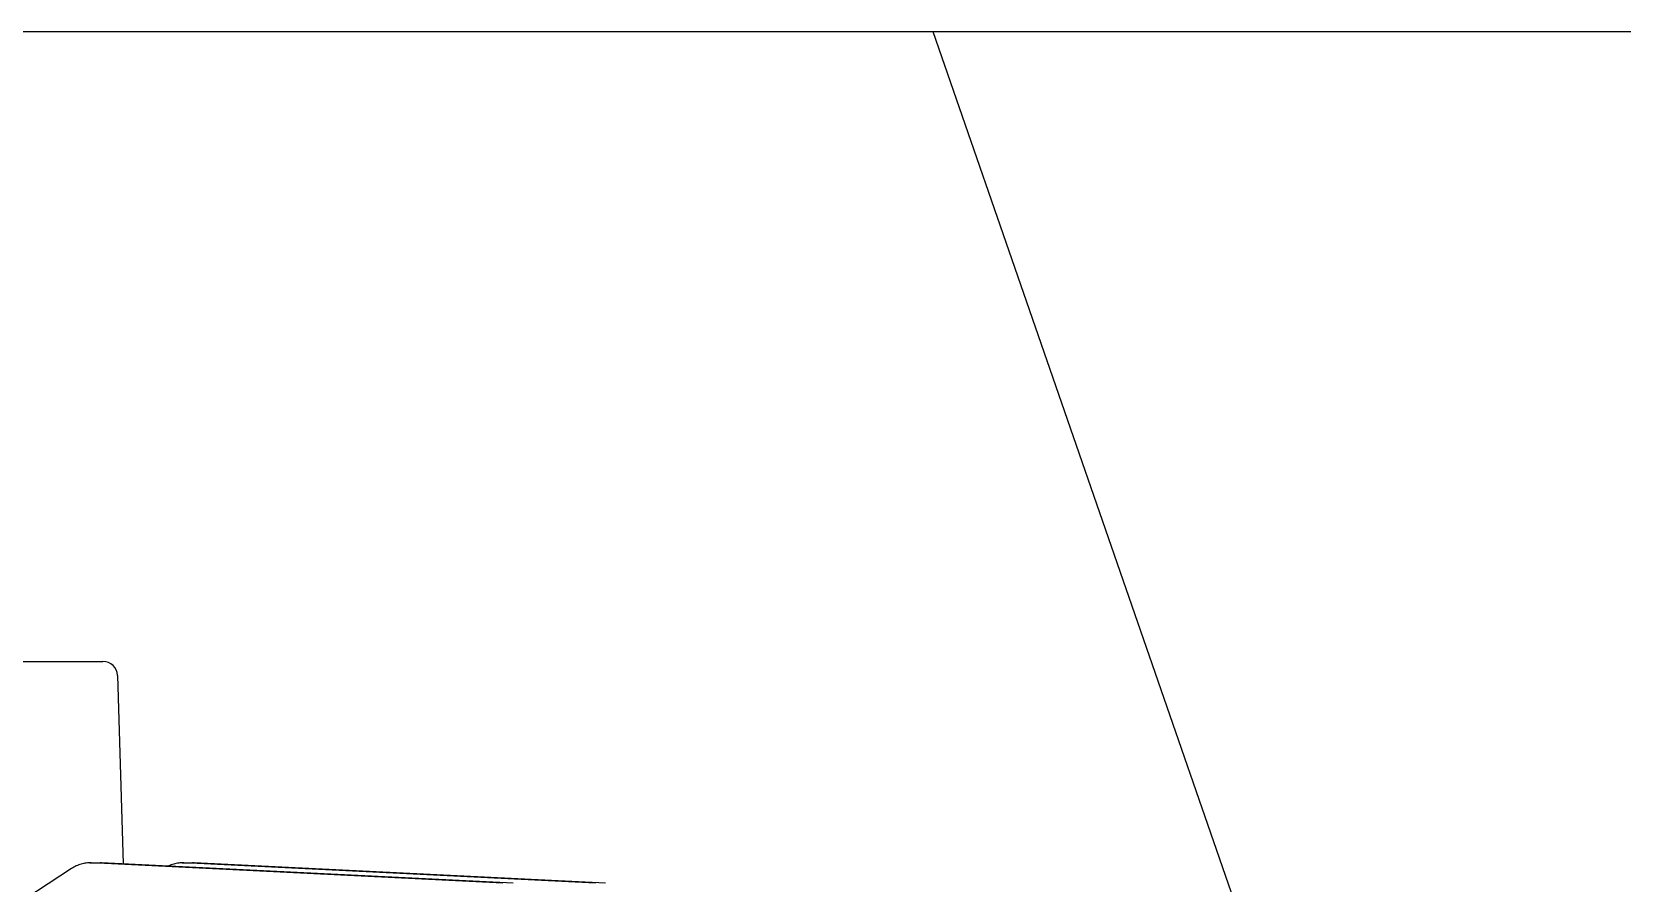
# Model space of a CAD drawing. Header units: millimetres. Extents: x 16200 to 32328, y 18593 to 29476.
# Drawn here: x 16675.56 to 16697.1, y 18987.69 to 18999.22 of the extents above; entities that cross this region are included whole.
import ezdxf

# ---------------------------------------------------------------- set-up
doc = ezdxf.new("R2010")
doc.units = ezdxf.units.MM
doc.header["$LTSCALE"] = 5
doc.layers.add('UNIT', color=6, linetype='Continuous')
doc.styles.add('SUBMITTAL', font='romans.shx', dxfattribs={"width": 0.75})
doc.dimstyles.new('SUBMITTAL', dxfattribs={"dimtxt": 0.09375, "dimasz": 0.09375, "dimexe": 0.03125, "dimexo": 0.0625, "dimgap": 0.0625, "dimtad": 0, "dimdec": 4, "dimzin": 4, "dimdsep": 46, "dimlunit": 4, "dimtxsty": 'SUBMITTAL', "dimcen": 0.09375, "dimclre": 6, "dimadec": 0, "dimazin": 0, "dimtfac": 1, "dimtdec": 0, "dimtofl": 0, "dimtmove": 0, "dimatfit": 3, "dimfxl": 0, "dimfrac": 2, "dimtolj": 1, "dimtzin": 4, "dimarcsym": 0})

msp = doc.modelspace()

# ---------------------------------------------------------------- linework, layer by layer
at = {"layer": 'UNIT'}
for p, q in [((16666.4477, 18990.6942), (16676.5271, 18990.6942)), ((16676.7238, 18990.5034), (16676.8017, 18987.9508)), ((16676.3485, 18987.9657), (16676.4877, 18987.9657)), ((16681.9437, 18987.6907), (16676.3689, 18987.9653)), ((16682.0829, 18987.6907), (16676.5081, 18987.9653)), ((16677.6013, 18987.9657), (16677.7405, 18987.9657)), ((16683.1964, 18987.6907), (16677.6216, 18987.9653)), ((16683.3356, 18987.6907), (16677.7608, 18987.9653)), ((16676.1024, 18987.8889), (16675.1655, 18987.2749))]:
    msp.add_line(p, q, dxfattribs=at)
msp.add_arc((16676.5271, 18990.4974), 0.1969, 1.74849, 90, dxfattribs=at)
for points, knots in [([(16676.3689, 18987.9652), (16676.346, 18987.9663), (16676.323, 18987.9656), (16676.3002, 18987.9629), (16676.2773, 18987.9602), (16676.2547, 18987.9557), (16676.2323, 18987.9493), (16676.2099, 18987.9428), (16676.1878, 18987.9346), (16676.166, 18987.9245), (16676.1443, 18987.9144), (16676.123, 18987.9025), (16676.1024, 18987.889)], [0, 0, 0, 0, 0.2503763, 0.2503763, 0.2503763, 0.5005641, 0.5005641, 0.5005641, 0.7507518, 0.7507518, 0.7507518, 1, 1, 1, 1]), ([(16677.6216, 18987.9652), (16677.5988, 18987.9663), (16677.5758, 18987.9656), (16677.5529, 18987.9629), (16677.5301, 18987.9602), (16677.5074, 18987.9557), (16677.485, 18987.9493), (16677.4627, 18987.9428), (16677.4405, 18987.9346), (16677.4188, 18987.9245), (16677.4162, 18987.9233), (16677.4136, 18987.9221), (16677.4111, 18987.9208)], [0, 0, 0, 0, 0.25037629, 0.25037629, 0.25037629, 0.50056405, 0.50056405, 0.50056405, 0.75075182, 0.75075182, 0.75075182, 0.78029111, 0.78029111, 0.78029111, 0.78029111])]:
    msp.add_open_spline(points, degree=3, knots=knots, dxfattribs=at)
for points in [[(16676.506, 18987.9653), (16676.5, 18987.9656), (16676.4938, 18987.9657), (16676.4877, 18987.9657)], [(16677.7588, 18987.9653), (16677.7527, 18987.9656), (16677.7466, 18987.9657), (16677.7405, 18987.9657)]]:
    msp.add_open_spline(points, degree=3, dxfattribs=at)

# ---------------------------------------------------------------- leaders
for points in [[(16742.7486, 18980.974), (16729.1466, 18999.2204), (16522.6653, 18999.2204)], [(16694.1012, 18980.9454), (16687.7727, 18999.2204)]]:
    msp.add_leader(points, dimstyle='SUBMITTAL', override={"dimscale": 36, "dimarcsym": 1}, dxfattribs=at)

doc.saveas('drawing.dxf')
